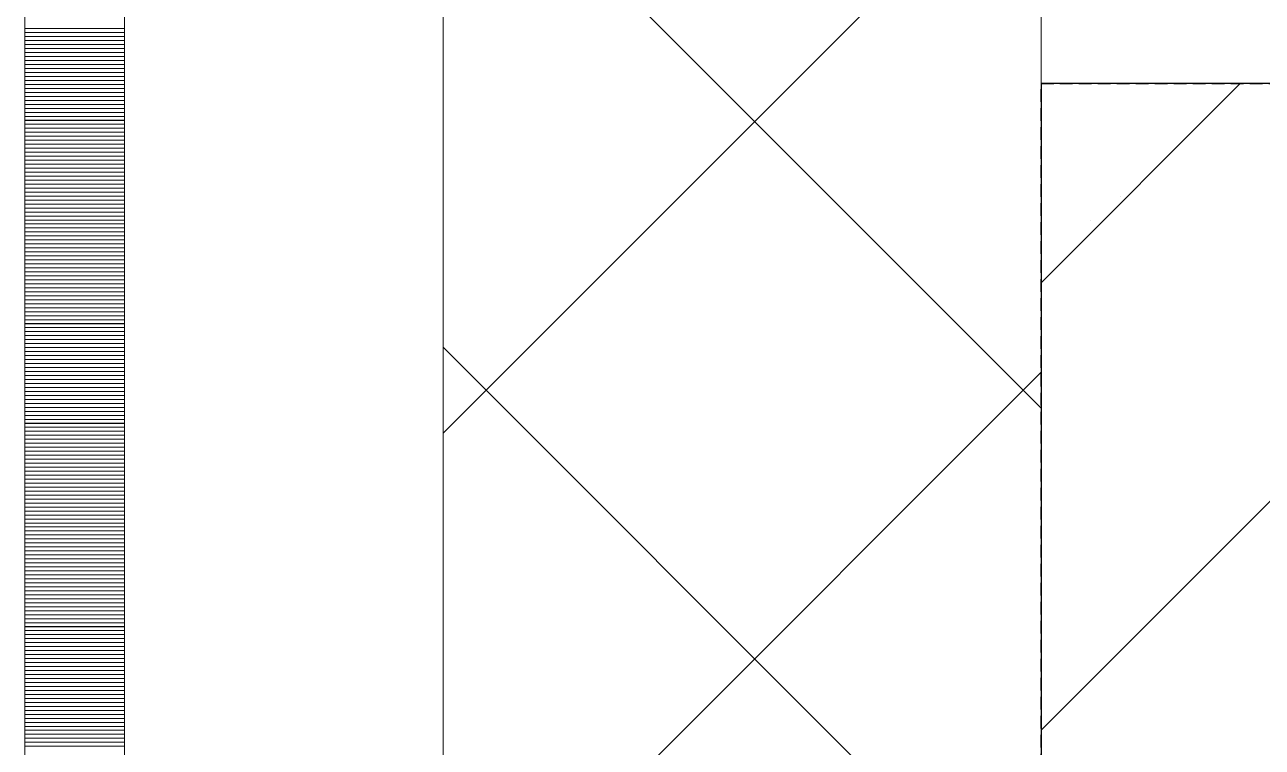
# Model space of a CAD drawing. Header units: millimetres. Extents: x 470010 to 1231400, y -134005 to 421770.
# Drawn here: x 806167.7 to 806478.2, y 145996.8 to 146178 of the extents above; entities that cross this region are included whole.
import ezdxf
from ezdxf.enums import TextEntityAlignment as Align

# ---------------------------------------------------------------- set-up
doc = ezdxf.new("R2010")
doc.units = ezdxf.units.MM
doc.linetypes.add('DASHED', pattern=[19.05, 12.7, -6.35])
doc.linetypes.add('HIDDEN2', pattern=[4.7625, 3.175, -1.5875])
doc.layers.get('Defpoints').update_dxf_attribs({"color": 140})
doc.layers.add('АР_Делит', color=120, linetype='Continuous', lineweight=0, plot=False)
for name, color, linetype, lineweight in [('АР_Колонны', 70, 'Continuous', 30), ('АР_Стены ЖБ', 7, 'Continuous', 35), ('АР_Стены ПЕНОблок', 52, 'Continuous', 20), ('АР_Тонкая', 254, 'Continuous', 5), ('АР_Утеплитель', 31, 'Continuous', 0), ('АР_Штриховка', 8, 'Continuous', 0)]:
    doc.layers.add(name, color=color, linetype=linetype, lineweight=lineweight)
doc.layers.add('РД_Оси_100', color=7, linetype='Continuous', lineweight=0, true_color=0x525252)
doc.styles.add('style1', font='ARIALN.TTF')

# ---------------------------------------------------------------- blocks, each defined once
blk = doc.blocks.new('СОШ_2200_АР_ОСИ_М100_28.05.24')
at = {"layer": 'АР_Делит', "color": 251, "linetype": 'DASHED', "true_color": 0x636466}
blk.add_lwpolyline([(114955, 135155), (114955, -355), (93595.036, -355), (93595.036, 13855), (94145, 13855), (94145, 68320), (66055, 68320), (66055, 13857.73), (83455, 13857.73), (83455, -355), (45245, -355), (45245, 13145), (44695, 13145), (44695, 26755), (45245, 26755), (45245, 68320), (20455, 68320), (20455, 26755), (27955, 26755), (27955, 13145), (-355, 13145), (-355, 100855)], dxfattribs=at)
blk = doc.blocks.new('A$C9108343f')
at = {"layer": 'АР_Колонны', "color": 18, "linetype": 'HIDDEN2', "lineweight": 25, "true_color": 0x000000}
for p, q in [((140704.09, 246529.49), (140924.09, 246529.49)), ((140704.09, 245329.49), (140704.09, 246529.49))]:
    blk.add_line(p, q, dxfattribs=at)
at = {"layer": 'АР_Колонны', "color": 18, "linetype": 'Continuous', "lineweight": 15, "true_color": 0x000000}
for p, q in [((140924.09, 246529.49), (140704.09, 246529.49)), ((140704.09, 246529.49), (140704.09, 245329.49)), ((140924.09, 246529.49), (140704.09, 246529.49)), ((140704.09, 246529.49), (140704.09, 245329.49))]:
    blk.add_line(p, q, dxfattribs=at)
at = {"layer": 'АР_Стены ЖБ', "color": 18, "linetype": 'Continuous', "lineweight": 30, "true_color": 0x000000}
for p, q in [((140924.09, 246529.49), (140704.09, 246529.49)), ((140704.09, 246529.49), (140704.09, 245329.49))]:
    blk.add_line(p, q, dxfattribs=at)
at = {"layer": 'АР_Стены ПЕНОблок', "color": 18, "linetype": 'Continuous', "lineweight": 20, "true_color": 0x000000}
blk.add_line((140704.09, 313879.49), (140704.09, 237679.49), dxfattribs=at)
at = {"layer": 'АР_Тонкая', "color": 18, "linetype": 'Continuous', "lineweight": 5, "true_color": 0x000000}
for p, q in [((140449.09, 313879.49), (140449.09, 237679.49)), ((140474.09, 313879.49), (140474.09, 237679.49)), ((140474.09, 237679.49), (140474.09, 313879.49)), ((140554.09, 237679.49), (140554.09, 313879.49))]:
    blk.add_line(p, q, dxfattribs=at)
at = {"layer": 'АР_Утеплитель', "color": 18, "linetype": 'Continuous', "lineweight": 0, "true_color": 0x000000}
for p, q in [((140554.09, 313879.49), (140554.09, 237679.49)), ((140704.09, 237679.49), (140704.09, 313879.49))]:
    blk.add_line(p, q, dxfattribs=at)
at = {"layer": 'АР_Штриховка', "color": 18, "linetype": 'Continuous', "lineweight": 0, "true_color": 0x000000}
for p, q in [((140704.09, 246448.05), (140554.09, 246598.05)), ((140554.09, 246441.77), (140704.09, 246591.77)), ((140449.09, 246543.24), (140474.09, 246543.24)), ((140449.09, 246542.24), (140474.09, 246542.24)), ((140449.09, 246541.24), (140474.09, 246541.24)), ((140449.09, 246540.24), (140474.09, 246540.24)), ((140449.09, 246539.24), (140474.09, 246539.24)), ((140449.09, 246538.24), (140474.09, 246538.24)), ((140449.09, 246537.24), (140474.09, 246537.24)), ((140449.09, 246536.24), (140474.09, 246536.24)), ((140449.09, 246535.24), (140474.09, 246535.24)), ((140449.09, 246534.24), (140474.09, 246534.24)), ((140449.09, 246533.24), (140474.09, 246533.24)), ((140449.09, 246532.24), (140474.09, 246532.24)), ((140449.09, 246531.24), (140474.09, 246531.24)), ((140449.09, 246530.24), (140474.09, 246530.24)), ((140449.09, 246529.24), (140474.09, 246529.24)), ((140449.09, 246528.24), (140474.09, 246528.24)), ((140449.09, 246527.24), (140474.09, 246527.24)), ((140449.09, 246526.24), (140474.09, 246526.24)), ((140449.09, 246525.24), (140474.09, 246525.24)), ((140449.09, 246524.24), (140474.09, 246524.24)), ((140449.09, 246523.24), (140474.09, 246523.24)), ((140449.09, 246522.24), (140474.09, 246522.24)), ((140449.09, 246521.24), (140474.09, 246521.24)), ((140449.09, 246520.24), (140474.09, 246520.24)), ((140449.09, 246519.24), (140474.09, 246519.24)), ((140449.09, 246518.24), (140474.09, 246518.24)), ((140449.09, 246517.24), (140474.09, 246517.24)), ((140449.09, 246516.24), (140474.09, 246516.24)), ((140449.09, 246515.24), (140474.09, 246515.24)), ((140449.09, 246514.24), (140474.09, 246514.24)), ((140449.09, 246513.24), (140474.09, 246513.24)), ((140449.09, 246512.24), (140474.09, 246512.24)), ((140449.09, 246511.24), (140474.09, 246511.24)), ((140449.09, 246510.24), (140474.09, 246510.24)), ((140449.09, 246509.24), (140474.09, 246509.24)), ((140449.09, 246508.24), (140474.09, 246508.24)), ((140449.09, 246507.24), (140474.09, 246507.24)), ((140449.09, 246506.24), (140474.09, 246506.24)), ((140449.09, 246505.24), (140474.09, 246505.24)), ((140449.09, 246504.24), (140474.09, 246504.24)), ((140449.09, 246503.24), (140474.09, 246503.24)), ((140449.09, 246502.24), (140474.09, 246502.24)), ((140449.09, 246501.24), (140474.09, 246501.24)), ((140449.09, 246500.24), (140474.09, 246500.24)), ((140724.05, 246501.08), (140724.05, 246501.08)), ((140449.09, 246499.24), (140474.09, 246499.24)), ((140449.09, 246498.24), (140474.09, 246498.24)), ((140449.09, 246497.24), (140474.09, 246497.24)), ((140449.09, 246496.24), (140474.09, 246496.24)), ((140449.09, 246495.24), (140474.09, 246495.24)), ((140449.09, 246494.24), (140474.09, 246494.24)), ((140716.57, 246495.06), (140716.57, 246495.06)), ((140449.09, 246493.24), (140474.09, 246493.24)), ((140449.09, 246492.24), (140474.09, 246492.24)), ((140449.09, 246491.24), (140474.09, 246491.24)), ((140449.09, 246490.24), (140474.09, 246490.24)), ((140449.09, 246489.24), (140474.09, 246489.24)), ((140449.09, 246488.24), (140474.09, 246488.24)), ((140449.09, 246487.24), (140474.09, 246487.24)), ((140449.09, 246486.24), (140474.09, 246486.24)), ((140449.09, 246485.24), (140474.09, 246485.24)), ((140449.09, 246484.24), (140474.09, 246484.24)), ((140449.09, 246483.24), (140474.09, 246483.24)), ((140449.09, 246482.24), (140474.09, 246482.24)), ((140449.09, 246481.24), (140474.09, 246481.24)), ((140449.09, 246480.24), (140474.09, 246480.24)), ((140449.09, 246479.24), (140474.09, 246479.24)), ((140449.09, 246478.24), (140474.09, 246478.24)), ((140449.09, 246477.24), (140474.09, 246477.24)), ((140449.09, 246476.24), (140474.09, 246476.24)), ((140449.09, 246475.24), (140474.09, 246475.24)), ((140449.09, 246474.24), (140474.09, 246474.24)), ((140449.09, 246473.24), (140474.09, 246473.24)), ((140449.09, 246472.24), (140474.09, 246472.24)), ((140449.09, 246471.24), (140474.09, 246471.24)), ((140449.09, 246470.24), (140474.09, 246470.24)), ((140449.09, 246469.24), (140474.09, 246469.24)), ((140449.09, 246468.24), (140474.09, 246468.24)), ((140449.09, 246467.24), (140474.09, 246467.24)), ((140449.09, 246466.24), (140474.09, 246466.24)), ((140449.09, 246465.24), (140474.09, 246465.24)), ((140449.09, 246464.24), (140474.09, 246464.24)), ((140449.09, 246463.24), (140474.09, 246463.24)), ((140704.09, 246313.35), (140554.09, 246463.35)), ((140449.09, 246462.24), (140474.09, 246462.24)), ((140449.09, 246461.24), (140474.09, 246461.24)), ((140449.09, 246460.24), (140474.09, 246460.24)), ((140449.09, 246459.24), (140474.09, 246459.24)), ((140449.09, 246458.24), (140474.09, 246458.24)), ((140449.09, 246457.24), (140474.09, 246457.24)), ((140449.09, 246456.24), (140474.09, 246456.24)), ((140554.09, 246307.06), (140704.09, 246457.06)), ((140449.09, 246455.24), (140474.09, 246455.24)), ((140449.09, 246454.24), (140474.09, 246454.24)), ((140449.09, 246453.24), (140474.09, 246453.24)), ((140449.09, 246452.24), (140474.09, 246452.24)), ((140449.09, 246451.24), (140474.09, 246451.24)), ((140449.09, 246450.24), (140474.09, 246450.24)), ((140449.09, 246449.24), (140474.09, 246449.24)), ((140449.09, 246448.24), (140474.09, 246448.24)), ((140449.09, 246447.24), (140474.09, 246447.24)), ((140449.09, 246446.24), (140474.09, 246446.24)), ((140449.09, 246445.24), (140474.09, 246445.24)), ((140449.09, 246444.24), (140474.09, 246444.24)), ((140449.09, 246443.24), (140474.09, 246443.24)), ((140449.09, 246442.24), (140474.09, 246442.24)), ((140449.09, 246441.24), (140474.09, 246441.24)), ((140449.09, 246440.24), (140474.09, 246440.24)), ((140449.09, 246439.24), (140474.09, 246439.24)), ((140449.09, 246438.24), (140474.09, 246438.24)), ((140449.09, 246437.24), (140474.09, 246437.24)), ((140449.09, 246436.24), (140474.09, 246436.24)), ((140449.09, 246435.24), (140474.09, 246435.24)), ((140449.09, 246434.24), (140474.09, 246434.24)), ((140449.09, 246433.24), (140474.09, 246433.24)), ((140449.09, 246432.24), (140474.09, 246432.24)), ((140449.09, 246431.24), (140474.09, 246431.24)), ((140449.09, 246430.24), (140474.09, 246430.24)), ((140449.09, 246429.24), (140474.09, 246429.24)), ((140449.09, 246428.24), (140474.09, 246428.24)), ((140449.09, 246427.24), (140474.09, 246427.24)), ((140449.09, 246426.24), (140474.09, 246426.24)), ((140449.09, 246425.24), (140474.09, 246425.24)), ((140449.09, 246424.24), (140474.09, 246424.24)), ((140449.09, 246423.24), (140474.09, 246423.24)), ((140449.09, 246422.24), (140474.09, 246422.24)), ((140449.09, 246421.24), (140474.09, 246421.24)), ((140449.09, 246420.24), (140474.09, 246420.24)), ((140449.09, 246419.24), (140474.09, 246419.24)), ((140449.09, 246418.24), (140474.09, 246418.24)), ((140449.09, 246417.24), (140474.09, 246417.24)), ((140449.09, 246416.24), (140474.09, 246416.24)), ((140449.09, 246415.24), (140474.09, 246415.24)), ((140449.09, 246414.24), (140474.09, 246414.24)), ((140449.09, 246413.24), (140474.09, 246413.24)), ((140449.09, 246412.24), (140474.09, 246412.24)), ((140449.09, 246411.24), (140474.09, 246411.24)), ((140449.09, 246410.24), (140474.09, 246410.24)), ((140449.09, 246409.24), (140474.09, 246409.24)), ((140449.09, 246408.24), (140474.09, 246408.24)), ((140449.09, 246407.24), (140474.09, 246407.24)), ((140449.09, 246406.24), (140474.09, 246406.24)), ((140449.09, 246405.24), (140474.09, 246405.24)), ((140449.09, 246404.24), (140474.09, 246404.24)), ((140449.09, 246403.24), (140474.09, 246403.24)), ((140449.09, 246402.24), (140474.09, 246402.24)), ((140449.09, 246401.24), (140474.09, 246401.24)), ((140449.09, 246400.24), (140474.09, 246400.24)), ((140449.09, 246399.24), (140474.09, 246399.24)), ((140449.09, 246398.24), (140474.09, 246398.24)), ((140449.09, 246397.24), (140474.09, 246397.24)), ((140449.09, 246396.24), (140474.09, 246396.24)), ((140449.09, 246395.24), (140474.09, 246395.24)), ((140449.09, 246394.24), (140474.09, 246394.24)), ((140449.09, 246393.24), (140474.09, 246393.24)), ((140449.09, 246392.24), (140474.09, 246392.24)), ((140449.09, 246391.24), (140474.09, 246391.24)), ((140449.09, 246390.24), (140474.09, 246390.24)), ((140449.09, 246389.24), (140474.09, 246389.24)), ((140449.09, 246388.24), (140474.09, 246388.24)), ((140449.09, 246387.24), (140474.09, 246387.24)), ((140449.09, 246386.24), (140474.09, 246386.24)), ((140449.09, 246385.24), (140474.09, 246385.24)), ((140449.09, 246384.24), (140474.09, 246384.24)), ((140449.09, 246383.24), (140474.09, 246383.24)), ((140449.09, 246382.24), (140474.09, 246382.24)), ((140449.09, 246381.24), (140474.09, 246381.24)), ((140449.09, 246380.24), (140474.09, 246380.24)), ((140449.09, 246379.24), (140474.09, 246379.24)), ((140449.09, 246378.24), (140474.09, 246378.24)), ((140449.09, 246377.24), (140474.09, 246377.24)), ((140449.09, 246376.24), (140474.09, 246376.24)), ((140449.09, 246375.24), (140474.09, 246375.24)), ((140449.09, 246374.24), (140474.09, 246374.24)), ((140449.09, 246373.24), (140474.09, 246373.24)), ((140449.09, 246372.24), (140474.09, 246372.24)), ((140449.09, 246371.24), (140474.09, 246371.24)), ((140449.09, 246370.24), (140474.09, 246370.24)), ((140449.09, 246369.24), (140474.09, 246369.24)), ((140449.09, 246368.24), (140474.09, 246368.24)), ((140449.09, 246367.24), (140474.09, 246367.24)), ((140449.09, 246366.24), (140474.09, 246366.24)), ((140449.09, 246365.24), (140474.09, 246365.24)), ((140449.09, 246364.24), (140474.09, 246364.24)), ((140449.09, 246363.24), (140474.09, 246363.24))]:
    blk.add_line(p, q, dxfattribs=at)
at = {"layer": 'АР_Штриховка', "color": 18, "linetype": 'Continuous', "lineweight": 5, "true_color": 0x000000}
for p, q in [((140704.09, 246367.26), (140866.33, 246529.49)), ((140704.09, 246479.51), (140754.07, 246529.49))]:
    blk.add_line(p, q, dxfattribs=at)
at = {"layer": 'РД_Оси_100'}
blk.add_blockref('СОШ_2200_АР_ОСИ_М100_28.05.24', (140804.09, 223079.49), dxfattribs=at)
at = {"layer": 'Defpoints', "color": 18, "true_color": 0x000000, "style": 'style1'}
for p in [(143949.34, 316089.12), (143974.98, 281639.5), (143890.4, 273244.71), (143839.99, 264276.81), (143967.75, 254892.38), (12251.96, 104178.14), (12382.58, 96023.14)]:
    blk.add_attdef('АР-ПОМЕЩЕНИЕ:НАИМЕНОВАНИЕ', text='', height=100, dxfattribs=at).set_placement(p, align=Align.MIDDLE)
at = {"layer": 'Defpoints', "color": 18, "true_color": 0x000000, "style": 'style1', "flags": 8}
for p in [(143951.3, 279099.09), (143848.34, 269251.11), (143875.33, 260094.25), (144049.74, 250824.7), (163419.28, 238153.36), (155897.46, 237965.97), (183037.2, 237965.97), (143342.94, 237876.19)]:
    blk.add_attdef('АР-ПОМЕЩЕНИЕ:НАИМЕНОВАНИЕ', text='', height=100, dxfattribs=at).set_placement(p, align=Align.MIDDLE)

msp = doc.modelspace()

# ---------------------------------------------------------------- linework, layer by layer
at = {"layer": 'АР_Колонны', "color": 18, "linetype": 'HIDDEN2', "lineweight": 25, "true_color": 0x000000}
for p, q in [((806422.706, 146163.251), (806642.706, 146163.251)), ((806422.706, 144963.251), (806422.706, 146163.251))]:
    msp.add_line(p, q, dxfattribs=at)
at = {"layer": 'АР_Колонны', "color": 18, "linetype": 'Continuous', "lineweight": 15, "true_color": 0x000000}
for p, q in [((806642.706, 146163.251), (806422.706, 146163.251)), ((806422.706, 146163.251), (806422.706, 144963.251)), ((806642.706, 146163.251), (806422.706, 146163.251)), ((806422.706, 146163.251), (806422.706, 144963.251))]:
    msp.add_line(p, q, dxfattribs=at)
at = {"layer": 'АР_Стены ЖБ', "color": 18, "linetype": 'Continuous', "lineweight": 30, "true_color": 0x000000}
for p, q in [((806642.706, 146163.251), (806422.706, 146163.251)), ((806422.706, 146163.251), (806422.706, 144963.251))]:
    msp.add_line(p, q, dxfattribs=at)
at = {"layer": 'АР_Стены ПЕНОблок', "color": 18, "linetype": 'Continuous', "lineweight": 20, "true_color": 0x000000}
msp.add_line((806422.706, 213513.251), (806422.706, 137313.251), dxfattribs=at)
at = {"layer": 'АР_Тонкая', "color": 18, "linetype": 'Continuous', "lineweight": 5, "true_color": 0x000000}
for p, q in [((806167.706, 213513.251), (806167.706, 137313.251)), ((806192.706, 213513.251), (806192.706, 137313.251)), ((806192.706, 137313.251), (806192.706, 213513.251)), ((806272.706, 137313.251), (806272.706, 213513.251))]:
    msp.add_line(p, q, dxfattribs=at)
at = {"layer": 'АР_Утеплитель', "color": 18, "linetype": 'Continuous', "lineweight": 0, "true_color": 0x000000}
for p, q in [((806272.706, 213513.251), (806272.706, 137313.251)), ((806422.706, 137313.251), (806422.706, 213513.251))]:
    msp.add_line(p, q, dxfattribs=at)
at = {"layer": 'АР_Штриховка', "color": 18, "linetype": 'Continuous', "lineweight": 0, "true_color": 0x000000}
for p, q in [((806422.706, 146081.812), (806272.706, 146231.812)), ((806272.706, 146075.525), (806422.706, 146225.525)), ((806167.706, 146177), (806192.706, 146177)), ((806167.706, 146176), (806192.706, 146176)), ((806167.706, 146175), (806192.706, 146175)), ((806167.706, 146174), (806192.706, 146174)), ((806167.706, 146173), (806192.706, 146173)), ((806167.706, 146172), (806192.706, 146172)), ((806167.706, 146171), (806192.706, 146171)), ((806167.706, 146170), (806192.706, 146170)), ((806167.706, 146169), (806192.706, 146169)), ((806167.706, 146168), (806192.706, 146168)), ((806167.706, 146167), (806192.706, 146167)), ((806167.706, 146166), (806192.706, 146166)), ((806167.706, 146165), (806192.706, 146165)), ((806167.706, 146164), (806192.706, 146164)), ((806167.706, 146163), (806192.706, 146163)), ((806167.706, 146162), (806192.706, 146162)), ((806167.706, 146161), (806192.706, 146161)), ((806167.706, 146160), (806192.706, 146160)), ((806167.706, 146159), (806192.706, 146159)), ((806167.706, 146158), (806192.706, 146158)), ((806167.706, 146157), (806192.706, 146157)), ((806167.706, 146156), (806192.706, 146156)), ((806167.706, 146155), (806192.706, 146155)), ((806167.706, 146154), (806192.706, 146154)), ((806167.706, 146153), (806192.706, 146153)), ((806167.706, 146152), (806192.706, 146152)), ((806167.706, 146151), (806192.706, 146151)), ((806167.706, 146150), (806192.706, 146150)), ((806167.706, 146149), (806192.706, 146149)), ((806167.706, 146148), (806192.706, 146148)), ((806167.706, 146147), (806192.706, 146147)), ((806167.706, 146146), (806192.706, 146146)), ((806167.706, 146145), (806192.706, 146145)), ((806167.706, 146144), (806192.706, 146144)), ((806167.706, 146143), (806192.706, 146143)), ((806167.706, 146142), (806192.706, 146142)), ((806167.706, 146141), (806192.706, 146141)), ((806167.706, 146140), (806192.706, 146140)), ((806167.706, 146139), (806192.706, 146139)), ((806167.706, 146138), (806192.706, 146138)), ((806167.706, 146137), (806192.706, 146137)), ((806167.706, 146136), (806192.706, 146136)), ((806167.706, 146135), (806192.706, 146135)), ((806167.706, 146134), (806192.706, 146134)), ((806167.706, 146133), (806192.706, 146133)), ((806167.706, 146132), (806192.706, 146132)), ((806167.706, 146131), (806192.706, 146131)), ((806167.706, 146130), (806192.706, 146130)), ((806167.706, 146129), (806192.706, 146129)), ((806167.706, 146128), (806192.706, 146128)), ((806167.706, 146127), (806192.706, 146127)), ((806167.706, 146126), (806192.706, 146126)), ((806167.706, 146125), (806192.706, 146125)), ((806167.706, 146124), (806192.706, 146124)), ((806167.706, 146123), (806192.706, 146123)), ((806167.706, 146122), (806192.706, 146122)), ((806167.706, 146121), (806192.706, 146121)), ((806167.706, 146120), (806192.706, 146120)), ((806167.706, 146119), (806192.706, 146119)), ((806167.706, 146118), (806192.706, 146118)), ((806167.706, 146117), (806192.706, 146117)), ((806167.706, 146116), (806192.706, 146116)), ((806167.706, 146115), (806192.706, 146115)), ((806167.706, 146114), (806192.706, 146114)), ((806167.706, 146113), (806192.706, 146113)), ((806167.706, 146112), (806192.706, 146112)), ((806167.706, 146111), (806192.706, 146111)), ((806167.706, 146110), (806192.706, 146110)), ((806167.706, 146109), (806192.706, 146109)), ((806167.706, 146108), (806192.706, 146108)), ((806167.706, 146107), (806192.706, 146107)), ((806167.706, 146106), (806192.706, 146106)), ((806167.706, 146105), (806192.706, 146105)), ((806167.706, 146104), (806192.706, 146104)), ((806167.706, 146103), (806192.706, 146103)), ((806167.706, 146102), (806192.706, 146102)), ((806167.706, 146101), (806192.706, 146101)), ((806167.706, 146100), (806192.706, 146100)), ((806167.706, 146099), (806192.706, 146099)), ((806167.706, 146098), (806192.706, 146098)), ((806167.706, 146097), (806192.706, 146097)), ((806167.706, 146096), (806192.706, 146096)), ((806422.706, 145947.108), (806272.706, 146097.108)), ((806167.706, 146095), (806192.706, 146095)), ((806167.706, 146094), (806192.706, 146094)), ((806167.706, 146093), (806192.706, 146093)), ((806167.706, 146092), (806192.706, 146092)), ((806167.706, 146091), (806192.706, 146091)), ((806167.706, 146090), (806192.706, 146090)), ((806272.706, 145940.821), (806422.706, 146090.821)), ((806167.706, 146089), (806192.706, 146089)), ((806167.706, 146088), (806192.706, 146088)), ((806167.706, 146087), (806192.706, 146087)), ((806167.706, 146086), (806192.706, 146086)), ((806167.706, 146085), (806192.706, 146085)), ((806167.706, 146084), (806192.706, 146084)), ((806167.706, 146083), (806192.706, 146083)), ((806167.706, 146082), (806192.706, 146082)), ((806167.706, 146081), (806192.706, 146081)), ((806167.706, 146080), (806192.706, 146080)), ((806167.706, 146079), (806192.706, 146079)), ((806167.706, 146078), (806192.706, 146078)), ((806167.706, 146077), (806192.706, 146077)), ((806167.706, 146076), (806192.706, 146076)), ((806167.706, 146075), (806192.706, 146075)), ((806167.706, 146074), (806192.706, 146074)), ((806167.706, 146073), (806192.706, 146073)), ((806167.706, 146072), (806192.706, 146072)), ((806167.706, 146071), (806192.706, 146071)), ((806167.706, 146070), (806192.706, 146070)), ((806167.706, 146069), (806192.706, 146069)), ((806167.706, 146068), (806192.706, 146068)), ((806167.706, 146067), (806192.706, 146067)), ((806167.706, 146066), (806192.706, 146066)), ((806167.706, 146065), (806192.706, 146065)), ((806167.706, 146064), (806192.706, 146064)), ((806167.706, 146063), (806192.706, 146063)), ((806167.706, 146062), (806192.706, 146062)), ((806167.706, 146061), (806192.706, 146061)), ((806167.706, 146060), (806192.706, 146060)), ((806167.706, 146059), (806192.706, 146059)), ((806167.706, 146058), (806192.706, 146058)), ((806167.706, 146057), (806192.706, 146057)), ((806167.706, 146056), (806192.706, 146056)), ((806167.706, 146055), (806192.706, 146055)), ((806167.706, 146054), (806192.706, 146054)), ((806167.706, 146053), (806192.706, 146053)), ((806167.706, 146052), (806192.706, 146052)), ((806167.706, 146051), (806192.706, 146051)), ((806167.706, 146050), (806192.706, 146050)), ((806167.706, 146049), (806192.706, 146049)), ((806167.706, 146048), (806192.706, 146048)), ((806167.706, 146047), (806192.706, 146047)), ((806167.706, 146046), (806192.706, 146046)), ((806167.706, 146045), (806192.706, 146045)), ((806167.706, 146044), (806192.706, 146044)), ((806167.706, 146043), (806192.706, 146043)), ((806167.706, 146042), (806192.706, 146042)), ((806167.706, 146041), (806192.706, 146041)), ((806167.706, 146040), (806192.706, 146040)), ((806167.706, 146039), (806192.706, 146039)), ((806167.706, 146038), (806192.706, 146038)), ((806167.706, 146037), (806192.706, 146037)), ((806167.706, 146036), (806192.706, 146036)), ((806167.706, 146035), (806192.706, 146035)), ((806167.706, 146034), (806192.706, 146034)), ((806167.706, 146033), (806192.706, 146033)), ((806167.706, 146032), (806192.706, 146032)), ((806167.706, 146031), (806192.706, 146031)), ((806167.706, 146030), (806192.706, 146030)), ((806167.706, 146029), (806192.706, 146029)), ((806167.706, 146028), (806192.706, 146028)), ((806167.706, 146027), (806192.706, 146027)), ((806167.706, 146026), (806192.706, 146026)), ((806167.706, 146025), (806192.706, 146025)), ((806167.706, 146024), (806192.706, 146024)), ((806167.706, 146023), (806192.706, 146023)), ((806167.706, 146022), (806192.706, 146022)), ((806167.706, 146021), (806192.706, 146021)), ((806167.706, 146020), (806192.706, 146020)), ((806167.706, 146019), (806192.706, 146019)), ((806167.706, 146018), (806192.706, 146018)), ((806167.706, 146017), (806192.706, 146017)), ((806167.706, 146016), (806192.706, 146016)), ((806167.706, 146015), (806192.706, 146015)), ((806167.706, 146014), (806192.706, 146014)), ((806167.706, 146013), (806192.706, 146013)), ((806167.706, 146012), (806192.706, 146012)), ((806167.706, 146011), (806192.706, 146011)), ((806167.706, 146010), (806192.706, 146010)), ((806167.706, 146009), (806192.706, 146009)), ((806167.706, 146008), (806192.706, 146008)), ((806167.706, 146007), (806192.706, 146007)), ((806167.706, 146006), (806192.706, 146006)), ((806167.706, 146005), (806192.706, 146005)), ((806167.706, 146004), (806192.706, 146004)), ((806167.706, 146003), (806192.706, 146003)), ((806167.706, 146002), (806192.706, 146002)), ((806167.706, 146001), (806192.706, 146001)), ((806167.706, 146000), (806192.706, 146000)), ((806167.706, 145999), (806192.706, 145999)), ((806167.706, 145998), (806192.706, 145998)), ((806167.706, 145997), (806192.706, 145997))]:
    msp.add_line(p, q, dxfattribs=at)
at = {"layer": 'АР_Штриховка', "color": 18, "linetype": 'Continuous', "lineweight": 5, "true_color": 0x000000}
for p, q in [((806422.706, 146001.019), (806584.938, 146163.251)), ((806422.706, 146113.272), (806472.685, 146163.251))]:
    msp.add_line(p, q, dxfattribs=at)

# ---------------------------------------------------------------- block references
msp.add_blockref('A$C9108343f', (665718.612, -100366.242))
at = {"layer": 'РД_Оси_100'}
msp.add_blockref('СОШ_2200_АР_ОСИ_М100_28.05.24', (806522.706, 122713.251), dxfattribs=at)

doc.saveas('drawing.dxf')
